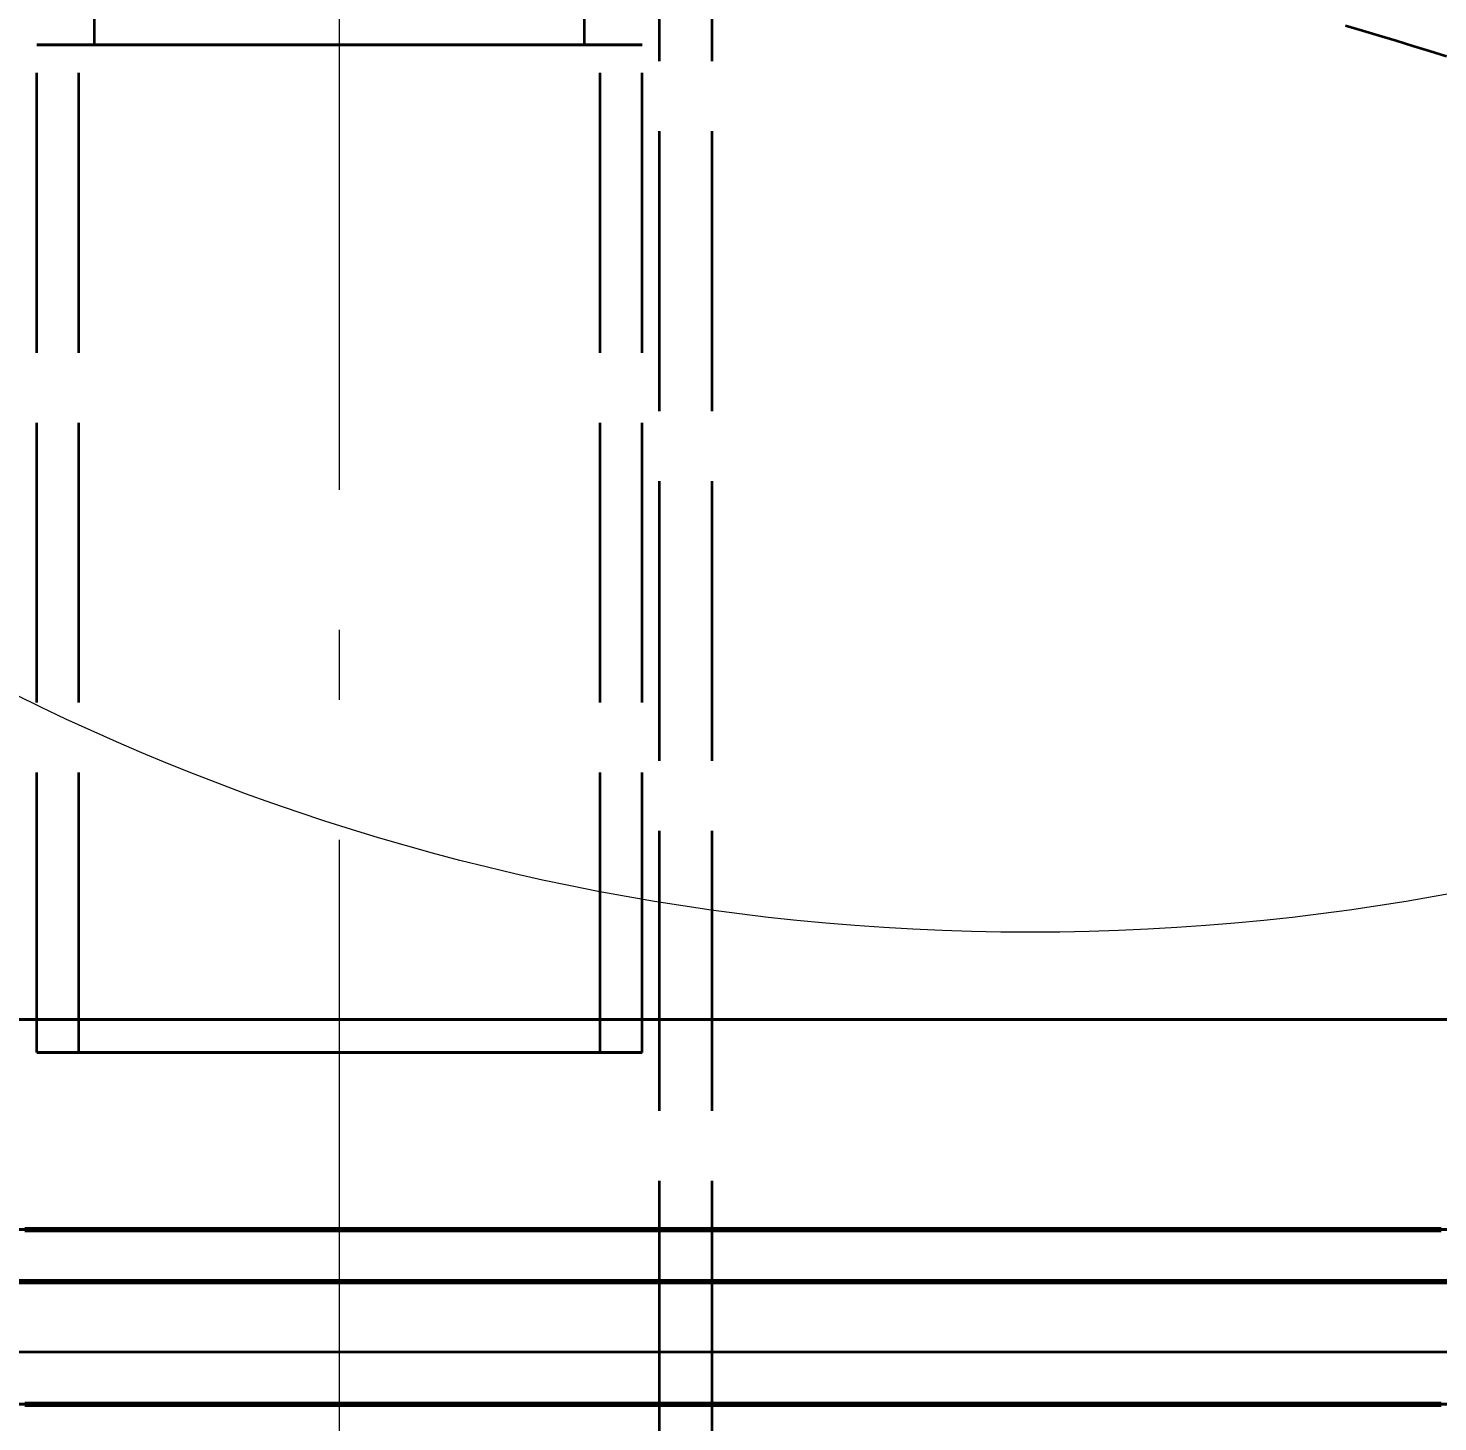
# Model space of a CAD drawing. Header units: millimetres. Extents: x 0 to 2382, y 0 to 420.
# Drawn here: x 156.32 to 176.47, y 301.29 to 321.21 of the extents above; entities that cross this region are included whole.
import ezdxf

# ---------------------------------------------------------------- set-up
doc = ezdxf.new("R2010")
doc.units = ezdxf.units.MM
doc.linetypes.add('IRAM-E-TRAZOS', pattern=[5, 4, -1])
doc.linetypes.add('IRAM-F-TRAZO-PUNTO', pattern=[20, 15, -2, 1, -2])
for name, color, linetype, lineweight in [('01-VISIBLE', 7, 'CONTINUOUS', 70), ('02-OCULTA', 4, 'IRAM-E-TRAZOS', 35), ('03-EJE', 1, 'IRAM-F-TRAZO-PUNTO', 18), ('04-COTA', 3, 'CONTINUOUS', 18), ('08-FINA', 5, 'CONTINUOUS', 18)]:
    doc.layers.add(name, color=color, linetype=linetype, lineweight=lineweight)
doc.styles.add('ISO3098', font='isocpeur.ttf')
doc.dimstyles.new('FLAMA-IRAM', dxfattribs={"dimtxt": 3.5, "dimasz": 3.5, "dimexe": 2, "dimexo": 1.5, "dimgap": 1, "dimtad": 1, "dimdec": 1, "dimtxsty": 'ISO3098', "dimblk": 'IRAM_FLECHA', "dimblk1": 'IRAM_FLECHA', "dimblk2": 'IRAM_FLECHA', "dimcen": 2.5, "dimclrd": 256, "dimclre": 256, "dimclrt": 256, "dimazin": 3, "dimtfac": 1, "dimtmove": 0, "dimatfit": 3, "dimlwd": 18, "dimlwe": 18})

# ---------------------------------------------------------------- blocks, each defined once
blk = doc.blocks.new('IRAM_FLECHA')
blk.add_solid([(0, 0), (-1, 0.125), (-1, -0.125)])

msp = doc.modelspace()

# ---------------------------------------------------------------- linework, layer by layer
at = {"layer": '01-VISIBLE'}
for points in [[(156.27, 304.044), (156.52, 304.044), (156.77, 304.044), (157.02, 304.044), (157.27, 304.044), (157.52, 304.044), (157.77, 304.044), (158.02, 304.044), (158.27, 304.044), (158.52, 304.044), (158.77, 304.044), (159.02, 304.044), (159.27, 304.044), (159.52, 304.044), (159.77, 304.044), (160.02, 304.044), (160.27, 304.044), (160.52, 304.044), (160.77, 304.044), (161.02, 304.044), (161.27, 304.044), (161.52, 304.044), (161.77, 304.044), (162.02, 304.044), (162.27, 304.044), (162.52, 304.044), (162.77, 304.044), (163.02, 304.044), (163.27, 304.044), (163.52, 304.044), (163.77, 304.044), (164.02, 304.044), (164.27, 304.044), (164.52, 304.044), (164.77, 304.044), (165.02, 304.044), (165.27, 304.044), (165.52, 304.044), (165.77, 304.044), (166.02, 304.044), (166.27, 304.044), (166.52, 304.044), (166.77, 304.044), (167.02, 304.044), (167.27, 304.044), (167.52, 304.044), (167.77, 304.044), (168.02, 304.044), (168.27, 304.044), (168.52, 304.044), (168.77, 304.044), (169.02, 304.044), (169.27, 304.044), (169.52, 304.044), (169.77, 304.044), (170.02, 304.044), (170.27, 304.044), (170.52, 304.044), (170.77, 304.044), (171.02, 304.044), (171.27, 304.044), (171.52, 304.044), (171.77, 304.044), (172.02, 304.044), (172.27, 304.044), (172.52, 304.044), (172.77, 304.044), (173.02, 304.044), (173.27, 304.044), (173.52, 304.044), (173.77, 304.044), (174.02, 304.044), (174.27, 304.044), (174.52, 304.044), (174.77, 304.044), (175.02, 304.044), (175.27, 304.044), (175.52, 304.044), (175.77, 304.044), (176.02, 304.044), (176.27, 304.044), (176.52, 304.044)], [(176.677, 303.294), (176.427, 303.294), (176.176, 303.294), (175.926, 303.294), (175.675, 303.294), (175.425, 303.294), (175.174, 303.294), (174.924, 303.294), (174.673, 303.294), (174.423, 303.294), (174.172, 303.294), (173.922, 303.294), (173.671, 303.294), (173.421, 303.294), (173.17, 303.294), (172.92, 303.294), (172.669, 303.294), (172.419, 303.294), (172.168, 303.294), (171.918, 303.294), (171.667, 303.294), (171.417, 303.294), (171.166, 303.294), (170.916, 303.294), (170.665, 303.294), (170.415, 303.294), (170.164, 303.294), (169.914, 303.294), (169.663, 303.294), (169.413, 303.294), (169.162, 303.294), (168.912, 303.294), (168.661, 303.294), (168.411, 303.294), (168.16, 303.294), (167.91, 303.294), (167.659, 303.294), (167.409, 303.294), (167.158, 303.294), (166.907, 303.294), (166.657, 303.294), (166.406, 303.294), (166.156, 303.294), (165.905, 303.294), (165.655, 303.294), (165.404, 303.294), (165.154, 303.294), (164.903, 303.294), (164.653, 303.294), (164.402, 303.294), (164.152, 303.294), (163.901, 303.294), (163.651, 303.294), (163.4, 303.294), (163.15, 303.294), (162.899, 303.294), (162.649, 303.294), (162.398, 303.294), (162.148, 303.294), (161.897, 303.294), (161.647, 303.294), (161.396, 303.294), (161.146, 303.294), (160.895, 303.294), (160.645, 303.294), (160.394, 303.294), (160.144, 303.294), (159.893, 303.294), (159.643, 303.294), (159.392, 303.294), (159.142, 303.294), (158.891, 303.294), (158.641, 303.294), (158.39, 303.294), (158.14, 303.294), (157.889, 303.294), (157.639, 303.294), (157.388, 303.294), (157.138, 303.294), (156.887, 303.294), (156.637, 303.294), (156.386, 303.294), (156.136, 303.294)], [(156.27, 301.544), (156.52, 301.544), (156.77, 301.544), (157.02, 301.544), (157.27, 301.544), (157.52, 301.544), (157.77, 301.544), (158.02, 301.544), (158.27, 301.544), (158.52, 301.544), (158.77, 301.544), (159.02, 301.544), (159.27, 301.544), (159.52, 301.544), (159.77, 301.544), (160.02, 301.544), (160.27, 301.544), (160.52, 301.544), (160.77, 301.544), (161.02, 301.544), (161.27, 301.544), (161.52, 301.544), (161.77, 301.544), (162.02, 301.544), (162.27, 301.544), (162.52, 301.544), (162.77, 301.544), (163.02, 301.544), (163.27, 301.544), (163.52, 301.544), (163.77, 301.544), (164.02, 301.544), (164.27, 301.544), (164.52, 301.544), (164.77, 301.544), (165.02, 301.544), (165.27, 301.544), (165.52, 301.544), (165.77, 301.544), (166.02, 301.544), (166.27, 301.544), (166.52, 301.544), (166.77, 301.544), (167.02, 301.544), (167.27, 301.544), (167.52, 301.544), (167.77, 301.544), (168.02, 301.544), (168.27, 301.544), (168.52, 301.544), (168.77, 301.544), (169.02, 301.544), (169.27, 301.544), (169.52, 301.544), (169.77, 301.544), (170.02, 301.544), (170.27, 301.544), (170.52, 301.544), (170.77, 301.544), (171.02, 301.544), (171.27, 301.544), (171.52, 301.544), (171.77, 301.544), (172.02, 301.544), (172.27, 301.544), (172.52, 301.544), (172.77, 301.544), (173.02, 301.544), (173.27, 301.544), (173.52, 301.544), (173.77, 301.544), (174.02, 301.544), (174.27, 301.544), (174.52, 301.544), (174.77, 301.544), (175.02, 301.544), (175.27, 301.544), (175.52, 301.544), (175.77, 301.544), (176.02, 301.544), (176.27, 301.544), (176.52, 301.544)]]:
    msp.add_lwpolyline(points, dxfattribs=at)
at = {"layer": '02-OCULTA'}
for p, q in [((165.345, 185.738), (165.345, 324.713)), ((166.095, 185.738), (166.095, 324.713)), ((157.27, 320.972), (157.27, 323.422)), ((164.27, 320.972), (164.27, 323.422)), ((156.445, 306.572), (156.445, 320.972)), ((157.045, 306.572), (157.045, 320.972)), ((164.495, 306.572), (164.495, 320.972)), ((165.095, 306.572), (165.095, 320.972))]:
    msp.add_line(p, q, dxfattribs=at)
for points in [[(175.152, 321.247), (175.393, 321.177), (175.634, 321.106), (175.874, 321.034), (176.114, 320.96), (176.353, 320.885), (176.592, 320.809)], [(165.095, 320.972), (164.841, 320.972), (164.586, 320.972), (164.332, 320.972), (164.077, 320.972), (163.823, 320.972), (163.569, 320.972), (163.314, 320.972), (163.06, 320.972), (162.805, 320.972), (162.551, 320.972), (162.296, 320.972), (162.042, 320.972), (161.788, 320.972), (161.533, 320.972), (161.279, 320.972), (161.024, 320.972), (160.77, 320.972), (160.516, 320.972), (160.261, 320.972), (160.007, 320.972), (159.752, 320.972), (159.498, 320.972), (159.244, 320.972), (158.989, 320.972), (158.735, 320.972), (158.48, 320.972), (158.226, 320.972), (157.971, 320.972), (157.717, 320.972), (157.463, 320.972), (157.208, 320.972), (156.954, 320.972), (156.699, 320.972), (156.445, 320.972)], [(156.445, 320.972), (156.699, 320.972), (156.954, 320.972), (157.208, 320.972), (157.463, 320.972), (157.717, 320.972), (157.971, 320.972), (158.226, 320.972), (158.48, 320.972), (158.735, 320.972), (158.989, 320.972), (159.244, 320.972), (159.498, 320.972), (159.752, 320.972), (160.007, 320.972), (160.261, 320.972), (160.516, 320.972), (160.77, 320.972), (161.024, 320.972), (161.279, 320.972), (161.533, 320.972), (161.788, 320.972), (162.042, 320.972), (162.296, 320.972), (162.551, 320.972), (162.805, 320.972), (163.06, 320.972), (163.314, 320.972), (163.569, 320.972), (163.823, 320.972), (164.077, 320.972), (164.332, 320.972), (164.586, 320.972), (164.841, 320.972), (165.095, 320.972)], [(164.495, 320.972), (164.238, 320.972), (163.981, 320.972), (163.724, 320.972), (163.467, 320.972), (163.211, 320.972), (162.954, 320.972), (162.697, 320.972), (162.44, 320.972), (162.183, 320.972), (161.926, 320.972), (161.669, 320.972), (161.412, 320.972), (161.155, 320.972), (160.898, 320.972), (160.642, 320.972), (160.385, 320.972), (160.128, 320.972), (159.871, 320.972), (159.614, 320.972), (159.357, 320.972), (159.1, 320.972), (158.843, 320.972), (158.586, 320.972), (158.329, 320.972), (158.073, 320.972), (157.816, 320.972), (157.559, 320.972), (157.302, 320.972), (157.045, 320.972)], [(157.045, 320.972), (157.302, 320.972), (157.559, 320.972), (157.816, 320.972), (158.073, 320.972), (158.329, 320.972), (158.586, 320.972), (158.843, 320.972), (159.1, 320.972), (159.357, 320.972), (159.614, 320.972), (159.871, 320.972), (160.128, 320.972), (160.385, 320.972), (160.642, 320.972), (160.898, 320.972), (161.155, 320.972), (161.412, 320.972), (161.669, 320.972), (161.926, 320.972), (162.183, 320.972), (162.44, 320.972), (162.697, 320.972), (162.954, 320.972), (163.211, 320.972), (163.467, 320.972), (163.724, 320.972), (163.981, 320.972), (164.238, 320.972), (164.495, 320.972)], [(164.27, 320.972), (164.02, 320.972), (163.77, 320.972), (163.52, 320.972), (163.27, 320.972), (163.02, 320.972), (162.77, 320.972), (162.52, 320.972), (162.27, 320.972), (162.02, 320.972), (161.77, 320.972), (161.52, 320.972), (161.27, 320.972), (161.02, 320.972), (160.77, 320.972), (160.52, 320.972), (160.27, 320.972), (160.02, 320.972), (159.77, 320.972), (159.52, 320.972), (159.27, 320.972), (159.02, 320.972), (158.77, 320.972), (158.52, 320.972), (158.27, 320.972), (158.02, 320.972), (157.77, 320.972), (157.52, 320.972), (157.27, 320.972)], [(157.27, 320.972), (157.52, 320.972), (157.77, 320.972), (158.02, 320.972), (158.27, 320.972), (158.52, 320.972), (158.77, 320.972), (159.02, 320.972), (159.27, 320.972), (159.52, 320.972), (159.77, 320.972), (160.02, 320.972), (160.27, 320.972), (160.52, 320.972), (160.77, 320.972), (161.02, 320.972), (161.27, 320.972), (161.52, 320.972), (161.77, 320.972), (162.02, 320.972), (162.27, 320.972), (162.52, 320.972), (162.77, 320.972), (163.02, 320.972), (163.27, 320.972), (163.52, 320.972), (163.77, 320.972), (164.02, 320.972), (164.27, 320.972)], [(176.645, 307.044), (176.395, 307.044), (176.145, 307.044), (175.895, 307.044), (175.645, 307.044), (175.395, 307.044), (175.145, 307.044), (174.895, 307.044), (174.645, 307.044), (174.395, 307.044), (174.145, 307.044), (173.895, 307.044), (173.645, 307.044), (173.395, 307.044), (173.145, 307.044), (172.895, 307.044), (172.645, 307.044), (172.395, 307.044), (172.145, 307.044), (171.895, 307.044), (171.645, 307.044), (171.395, 307.044), (171.145, 307.044), (170.895, 307.044), (170.645, 307.044), (170.395, 307.044), (170.145, 307.044), (169.895, 307.044), (169.645, 307.044), (169.395, 307.044), (169.145, 307.044), (168.895, 307.044), (168.645, 307.044), (168.395, 307.044), (168.145, 307.044), (167.895, 307.044), (167.645, 307.044), (167.395, 307.044), (167.145, 307.044), (166.895, 307.044), (166.645, 307.044), (166.395, 307.044), (166.145, 307.044), (165.895, 307.044), (165.645, 307.044), (165.395, 307.044), (165.145, 307.044), (164.895, 307.044), (164.645, 307.044), (164.395, 307.044), (164.145, 307.044), (163.895, 307.044), (163.645, 307.044), (163.395, 307.044), (163.145, 307.044), (162.895, 307.044), (162.645, 307.044), (162.395, 307.044), (162.145, 307.044), (161.895, 307.044), (161.645, 307.044), (161.395, 307.044), (161.145, 307.044), (160.895, 307.044), (160.645, 307.044), (160.395, 307.044), (160.145, 307.044), (159.895, 307.044), (159.645, 307.044), (159.395, 307.044), (159.145, 307.044), (158.895, 307.044), (158.645, 307.044), (158.395, 307.044), (158.145, 307.044), (157.895, 307.044), (157.645, 307.044), (157.395, 307.044), (157.145, 307.044), (156.895, 307.044), (156.645, 307.044), (156.395, 307.044), (156.145, 307.044)], [(156.145, 307.044), (156.395, 307.044), (156.645, 307.044), (156.895, 307.044), (157.145, 307.044), (157.395, 307.044), (157.645, 307.044), (157.895, 307.044), (158.145, 307.044), (158.395, 307.044), (158.645, 307.044), (158.895, 307.044), (159.145, 307.044), (159.395, 307.044), (159.645, 307.044), (159.895, 307.044), (160.145, 307.044), (160.395, 307.044), (160.645, 307.044), (160.895, 307.044), (161.145, 307.044), (161.395, 307.044), (161.645, 307.044), (161.895, 307.044), (162.145, 307.044), (162.395, 307.044), (162.645, 307.044), (162.895, 307.044), (163.145, 307.044), (163.395, 307.044), (163.645, 307.044), (163.895, 307.044), (164.145, 307.044), (164.395, 307.044), (164.645, 307.044), (164.895, 307.044), (165.145, 307.044), (165.395, 307.044), (165.645, 307.044), (165.895, 307.044), (166.145, 307.044), (166.395, 307.044), (166.645, 307.044), (166.895, 307.044), (167.145, 307.044), (167.395, 307.044), (167.645, 307.044), (167.895, 307.044), (168.145, 307.044), (168.395, 307.044), (168.645, 307.044), (168.895, 307.044), (169.145, 307.044), (169.395, 307.044), (169.645, 307.044), (169.895, 307.044), (170.145, 307.044), (170.395, 307.044), (170.645, 307.044), (170.895, 307.044), (171.145, 307.044), (171.395, 307.044), (171.645, 307.044), (171.895, 307.044), (172.145, 307.044), (172.395, 307.044), (172.645, 307.044), (172.895, 307.044), (173.145, 307.044), (173.395, 307.044), (173.645, 307.044), (173.895, 307.044), (174.145, 307.044), (174.395, 307.044), (174.645, 307.044), (174.895, 307.044), (175.145, 307.044), (175.395, 307.044), (175.645, 307.044), (175.895, 307.044), (176.145, 307.044), (176.395, 307.044), (176.645, 307.044)], [(176.52, 307.044), (176.27, 307.044), (176.02, 307.044), (175.77, 307.044), (175.52, 307.044), (175.27, 307.044), (175.02, 307.044), (174.77, 307.044), (174.52, 307.044), (174.27, 307.044), (174.02, 307.044), (173.77, 307.044), (173.52, 307.044), (173.27, 307.044), (173.02, 307.044), (172.77, 307.044), (172.52, 307.044), (172.27, 307.044), (172.02, 307.044), (171.77, 307.044), (171.52, 307.044), (171.27, 307.044), (171.02, 307.044), (170.77, 307.044), (170.52, 307.044), (170.27, 307.044), (170.02, 307.044), (169.77, 307.044), (169.52, 307.044), (169.27, 307.044), (169.02, 307.044), (168.77, 307.044), (168.52, 307.044), (168.27, 307.044), (168.02, 307.044), (167.77, 307.044), (167.52, 307.044), (167.27, 307.044), (167.02, 307.044), (166.77, 307.044), (166.52, 307.044), (166.27, 307.044), (166.02, 307.044), (165.77, 307.044), (165.52, 307.044), (165.27, 307.044), (165.02, 307.044), (164.77, 307.044), (164.52, 307.044), (164.27, 307.044), (164.02, 307.044), (163.77, 307.044), (163.52, 307.044), (163.27, 307.044), (163.02, 307.044), (162.77, 307.044), (162.52, 307.044), (162.27, 307.044), (162.02, 307.044), (161.77, 307.044), (161.52, 307.044), (161.27, 307.044), (161.02, 307.044), (160.77, 307.044), (160.52, 307.044), (160.27, 307.044), (160.02, 307.044), (159.77, 307.044), (159.52, 307.044), (159.27, 307.044), (159.02, 307.044), (158.77, 307.044), (158.52, 307.044), (158.27, 307.044), (158.02, 307.044), (157.77, 307.044), (157.52, 307.044), (157.27, 307.044), (157.02, 307.044), (156.77, 307.044), (156.52, 307.044), (156.27, 307.044)], [(156.27, 307.044), (156.52, 307.044), (156.77, 307.044), (157.02, 307.044), (157.27, 307.044), (157.52, 307.044), (157.77, 307.044), (158.02, 307.044), (158.27, 307.044), (158.52, 307.044), (158.77, 307.044), (159.02, 307.044), (159.27, 307.044), (159.52, 307.044), (159.77, 307.044), (160.02, 307.044), (160.27, 307.044), (160.52, 307.044), (160.77, 307.044), (161.02, 307.044), (161.27, 307.044), (161.52, 307.044), (161.77, 307.044), (162.02, 307.044), (162.27, 307.044), (162.52, 307.044), (162.77, 307.044), (163.02, 307.044), (163.27, 307.044), (163.52, 307.044), (163.77, 307.044), (164.02, 307.044), (164.27, 307.044), (164.52, 307.044), (164.77, 307.044), (165.02, 307.044), (165.27, 307.044), (165.52, 307.044), (165.77, 307.044), (166.02, 307.044), (166.27, 307.044), (166.52, 307.044), (166.77, 307.044), (167.02, 307.044), (167.27, 307.044), (167.52, 307.044), (167.77, 307.044), (168.02, 307.044), (168.27, 307.044), (168.52, 307.044), (168.77, 307.044), (169.02, 307.044), (169.27, 307.044), (169.52, 307.044), (169.77, 307.044), (170.02, 307.044), (170.27, 307.044), (170.52, 307.044), (170.77, 307.044), (171.02, 307.044), (171.27, 307.044), (171.52, 307.044), (171.77, 307.044), (172.02, 307.044), (172.27, 307.044), (172.52, 307.044), (172.77, 307.044), (173.02, 307.044), (173.27, 307.044), (173.52, 307.044), (173.77, 307.044), (174.02, 307.044), (174.27, 307.044), (174.52, 307.044), (174.77, 307.044), (175.02, 307.044), (175.27, 307.044), (175.52, 307.044), (175.77, 307.044), (176.02, 307.044), (176.27, 307.044), (176.52, 307.044)], [(165.095, 306.572), (164.841, 306.572), (164.586, 306.572), (164.332, 306.572), (164.077, 306.572), (163.823, 306.572), (163.569, 306.572), (163.314, 306.572), (163.06, 306.572), (162.805, 306.572), (162.551, 306.572), (162.296, 306.572), (162.042, 306.572), (161.788, 306.572), (161.533, 306.572), (161.279, 306.572), (161.024, 306.572), (160.77, 306.572), (160.516, 306.572), (160.261, 306.572), (160.007, 306.572), (159.752, 306.572), (159.498, 306.572), (159.244, 306.572), (158.989, 306.572), (158.735, 306.572), (158.48, 306.572), (158.226, 306.572), (157.971, 306.572), (157.717, 306.572), (157.463, 306.572), (157.208, 306.572), (156.954, 306.572), (156.699, 306.572), (156.445, 306.572)], [(156.445, 306.572), (156.699, 306.572), (156.954, 306.572), (157.208, 306.572), (157.463, 306.572), (157.717, 306.572), (157.971, 306.572), (158.226, 306.572), (158.48, 306.572), (158.735, 306.572), (158.989, 306.572), (159.244, 306.572), (159.498, 306.572), (159.752, 306.572), (160.007, 306.572), (160.261, 306.572), (160.516, 306.572), (160.77, 306.572), (161.024, 306.572), (161.279, 306.572), (161.533, 306.572), (161.788, 306.572), (162.042, 306.572), (162.296, 306.572), (162.551, 306.572), (162.805, 306.572), (163.06, 306.572), (163.314, 306.572), (163.569, 306.572), (163.823, 306.572), (164.077, 306.572), (164.332, 306.572), (164.586, 306.572), (164.841, 306.572), (165.095, 306.572)], [(164.495, 306.572), (164.238, 306.572), (163.981, 306.572), (163.724, 306.572), (163.467, 306.572), (163.211, 306.572), (162.954, 306.572), (162.697, 306.572), (162.44, 306.572), (162.183, 306.572), (161.926, 306.572), (161.669, 306.572), (161.412, 306.572), (161.155, 306.572), (160.898, 306.572), (160.642, 306.572), (160.385, 306.572), (160.128, 306.572), (159.871, 306.572), (159.614, 306.572), (159.357, 306.572), (159.1, 306.572), (158.843, 306.572), (158.586, 306.572), (158.329, 306.572), (158.073, 306.572), (157.816, 306.572), (157.559, 306.572), (157.302, 306.572), (157.045, 306.572)], [(157.045, 306.572), (157.302, 306.572), (157.559, 306.572), (157.816, 306.572), (158.073, 306.572), (158.329, 306.572), (158.586, 306.572), (158.843, 306.572), (159.1, 306.572), (159.357, 306.572), (159.614, 306.572), (159.871, 306.572), (160.128, 306.572), (160.385, 306.572), (160.642, 306.572), (160.898, 306.572), (161.155, 306.572), (161.412, 306.572), (161.669, 306.572), (161.926, 306.572), (162.183, 306.572), (162.44, 306.572), (162.697, 306.572), (162.954, 306.572), (163.211, 306.572), (163.467, 306.572), (163.724, 306.572), (163.981, 306.572), (164.238, 306.572), (164.495, 306.572)], [(176.645, 304.044), (176.395, 304.044), (176.145, 304.044), (175.895, 304.044), (175.645, 304.044), (175.395, 304.044), (175.145, 304.044), (174.895, 304.044), (174.645, 304.044), (174.395, 304.044), (174.145, 304.044), (173.895, 304.044), (173.645, 304.044), (173.395, 304.044), (173.145, 304.044), (172.895, 304.044), (172.645, 304.044), (172.395, 304.044), (172.145, 304.044), (171.895, 304.044), (171.645, 304.044), (171.395, 304.044), (171.145, 304.044), (170.895, 304.044), (170.645, 304.044), (170.395, 304.044), (170.145, 304.044), (169.895, 304.044), (169.645, 304.044), (169.395, 304.044), (169.145, 304.044), (168.895, 304.044), (168.645, 304.044), (168.395, 304.044), (168.145, 304.044), (167.895, 304.044), (167.645, 304.044), (167.395, 304.044), (167.145, 304.044), (166.895, 304.044), (166.645, 304.044), (166.395, 304.044), (166.145, 304.044), (165.895, 304.044), (165.645, 304.044), (165.395, 304.044), (165.145, 304.044), (164.895, 304.044), (164.645, 304.044), (164.395, 304.044), (164.145, 304.044), (163.895, 304.044), (163.645, 304.044), (163.395, 304.044), (163.145, 304.044), (162.895, 304.044), (162.645, 304.044), (162.395, 304.044), (162.145, 304.044), (161.895, 304.044), (161.645, 304.044), (161.395, 304.044), (161.145, 304.044), (160.895, 304.044), (160.645, 304.044), (160.395, 304.044), (160.145, 304.044), (159.895, 304.044), (159.645, 304.044), (159.395, 304.044), (159.145, 304.044), (158.895, 304.044), (158.645, 304.044), (158.395, 304.044), (158.145, 304.044), (157.895, 304.044), (157.645, 304.044), (157.395, 304.044), (157.145, 304.044), (156.895, 304.044), (156.645, 304.044), (156.395, 304.044), (156.145, 304.044)], [(156.145, 304.044), (156.395, 304.044), (156.645, 304.044), (156.895, 304.044), (157.145, 304.044), (157.395, 304.044), (157.645, 304.044), (157.895, 304.044), (158.145, 304.044), (158.395, 304.044), (158.645, 304.044), (158.895, 304.044), (159.145, 304.044), (159.395, 304.044), (159.645, 304.044), (159.895, 304.044), (160.145, 304.044), (160.395, 304.044), (160.645, 304.044), (160.895, 304.044), (161.145, 304.044), (161.395, 304.044), (161.645, 304.044), (161.895, 304.044), (162.145, 304.044), (162.395, 304.044), (162.645, 304.044), (162.895, 304.044), (163.145, 304.044), (163.395, 304.044), (163.645, 304.044), (163.895, 304.044), (164.145, 304.044), (164.395, 304.044), (164.645, 304.044), (164.895, 304.044), (165.145, 304.044), (165.395, 304.044), (165.645, 304.044), (165.895, 304.044), (166.145, 304.044), (166.395, 304.044), (166.645, 304.044), (166.895, 304.044), (167.145, 304.044), (167.395, 304.044), (167.645, 304.044), (167.895, 304.044), (168.145, 304.044), (168.395, 304.044), (168.645, 304.044), (168.895, 304.044), (169.145, 304.044), (169.395, 304.044), (169.645, 304.044), (169.895, 304.044), (170.145, 304.044), (170.395, 304.044), (170.645, 304.044), (170.895, 304.044), (171.145, 304.044), (171.395, 304.044), (171.645, 304.044), (171.895, 304.044), (172.145, 304.044), (172.395, 304.044), (172.645, 304.044), (172.895, 304.044), (173.145, 304.044), (173.395, 304.044), (173.645, 304.044), (173.895, 304.044), (174.145, 304.044), (174.395, 304.044), (174.645, 304.044), (174.895, 304.044), (175.145, 304.044), (175.395, 304.044), (175.645, 304.044), (175.895, 304.044), (176.145, 304.044), (176.395, 304.044), (176.645, 304.044)], [(176.645, 304.044), (176.395, 304.044), (176.145, 304.044), (175.895, 304.044), (175.645, 304.044), (175.395, 304.044), (175.145, 304.044), (174.895, 304.044), (174.645, 304.044), (174.395, 304.044), (174.145, 304.044), (173.895, 304.044), (173.645, 304.044), (173.395, 304.044), (173.145, 304.044), (172.895, 304.044), (172.645, 304.044), (172.395, 304.044), (172.145, 304.044), (171.895, 304.044), (171.645, 304.044), (171.395, 304.044), (171.145, 304.044), (170.895, 304.044), (170.645, 304.044), (170.395, 304.044), (170.145, 304.044), (169.895, 304.044), (169.645, 304.044), (169.395, 304.044), (169.145, 304.044), (168.895, 304.044), (168.645, 304.044), (168.395, 304.044), (168.145, 304.044), (167.895, 304.044), (167.645, 304.044), (167.395, 304.044), (167.145, 304.044), (166.895, 304.044), (166.645, 304.044), (166.395, 304.044), (166.145, 304.044), (165.895, 304.044), (165.645, 304.044), (165.395, 304.044), (165.145, 304.044), (164.895, 304.044), (164.645, 304.044), (164.395, 304.044), (164.145, 304.044), (163.895, 304.044), (163.645, 304.044), (163.395, 304.044), (163.145, 304.044), (162.895, 304.044), (162.645, 304.044), (162.395, 304.044), (162.145, 304.044), (161.895, 304.044), (161.645, 304.044), (161.395, 304.044), (161.145, 304.044), (160.895, 304.044), (160.645, 304.044), (160.395, 304.044), (160.145, 304.044), (159.895, 304.044), (159.645, 304.044), (159.395, 304.044), (159.145, 304.044), (158.895, 304.044), (158.645, 304.044), (158.395, 304.044), (158.145, 304.044), (157.895, 304.044), (157.645, 304.044), (157.395, 304.044), (157.145, 304.044), (156.895, 304.044), (156.645, 304.044), (156.395, 304.044), (156.145, 304.044)], [(156.145, 304.044), (156.395, 304.044), (156.645, 304.044), (156.895, 304.044), (157.145, 304.044), (157.395, 304.044), (157.645, 304.044), (157.895, 304.044), (158.145, 304.044), (158.395, 304.044), (158.645, 304.044), (158.895, 304.044), (159.145, 304.044), (159.395, 304.044), (159.645, 304.044), (159.895, 304.044), (160.145, 304.044), (160.395, 304.044), (160.645, 304.044), (160.895, 304.044), (161.145, 304.044), (161.395, 304.044), (161.645, 304.044), (161.895, 304.044), (162.145, 304.044), (162.395, 304.044), (162.645, 304.044), (162.895, 304.044), (163.145, 304.044), (163.395, 304.044), (163.645, 304.044), (163.895, 304.044), (164.145, 304.044), (164.395, 304.044), (164.645, 304.044), (164.895, 304.044), (165.145, 304.044), (165.395, 304.044), (165.645, 304.044), (165.895, 304.044), (166.145, 304.044), (166.395, 304.044), (166.645, 304.044), (166.895, 304.044), (167.145, 304.044), (167.395, 304.044), (167.645, 304.044), (167.895, 304.044), (168.145, 304.044), (168.395, 304.044), (168.645, 304.044), (168.895, 304.044), (169.145, 304.044), (169.395, 304.044), (169.645, 304.044), (169.895, 304.044), (170.145, 304.044), (170.395, 304.044), (170.645, 304.044), (170.895, 304.044), (171.145, 304.044), (171.395, 304.044), (171.645, 304.044), (171.895, 304.044), (172.145, 304.044), (172.395, 304.044), (172.645, 304.044), (172.895, 304.044), (173.145, 304.044), (173.395, 304.044), (173.645, 304.044), (173.895, 304.044), (174.145, 304.044), (174.395, 304.044), (174.645, 304.044), (174.895, 304.044), (175.145, 304.044), (175.395, 304.044), (175.645, 304.044), (175.895, 304.044), (176.145, 304.044), (176.395, 304.044), (176.645, 304.044)], [(176.52, 304.044), (176.27, 304.044), (176.02, 304.044), (175.77, 304.044), (175.52, 304.044), (175.27, 304.044), (175.02, 304.044), (174.77, 304.044), (174.52, 304.044), (174.27, 304.044), (174.02, 304.044), (173.77, 304.044), (173.52, 304.044), (173.27, 304.044), (173.02, 304.044), (172.77, 304.044), (172.52, 304.044), (172.27, 304.044), (172.02, 304.044), (171.77, 304.044), (171.52, 304.044), (171.27, 304.044), (171.02, 304.044), (170.77, 304.044), (170.52, 304.044), (170.27, 304.044), (170.02, 304.044), (169.77, 304.044), (169.52, 304.044), (169.27, 304.044), (169.02, 304.044), (168.77, 304.044), (168.52, 304.044), (168.27, 304.044), (168.02, 304.044), (167.77, 304.044), (167.52, 304.044), (167.27, 304.044), (167.02, 304.044), (166.77, 304.044), (166.52, 304.044), (166.27, 304.044), (166.02, 304.044), (165.77, 304.044), (165.52, 304.044), (165.27, 304.044), (165.02, 304.044), (164.77, 304.044), (164.52, 304.044), (164.27, 304.044), (164.02, 304.044), (163.77, 304.044), (163.52, 304.044), (163.27, 304.044), (163.02, 304.044), (162.77, 304.044), (162.52, 304.044), (162.27, 304.044), (162.02, 304.044), (161.77, 304.044), (161.52, 304.044), (161.27, 304.044), (161.02, 304.044), (160.77, 304.044), (160.52, 304.044), (160.27, 304.044), (160.02, 304.044), (159.77, 304.044), (159.52, 304.044), (159.27, 304.044), (159.02, 304.044), (158.77, 304.044), (158.52, 304.044), (158.27, 304.044), (158.02, 304.044), (157.77, 304.044), (157.52, 304.044), (157.27, 304.044), (157.02, 304.044), (156.77, 304.044), (156.52, 304.044), (156.27, 304.044)], [(156.27, 304.044), (156.52, 304.044), (156.77, 304.044), (157.02, 304.044), (157.27, 304.044), (157.52, 304.044), (157.77, 304.044), (158.02, 304.044), (158.27, 304.044), (158.52, 304.044), (158.77, 304.044), (159.02, 304.044), (159.27, 304.044), (159.52, 304.044), (159.77, 304.044), (160.02, 304.044), (160.27, 304.044), (160.52, 304.044), (160.77, 304.044), (161.02, 304.044), (161.27, 304.044), (161.52, 304.044), (161.77, 304.044), (162.02, 304.044), (162.27, 304.044), (162.52, 304.044), (162.77, 304.044), (163.02, 304.044), (163.27, 304.044), (163.52, 304.044), (163.77, 304.044), (164.02, 304.044), (164.27, 304.044), (164.52, 304.044), (164.77, 304.044), (165.02, 304.044), (165.27, 304.044), (165.52, 304.044), (165.77, 304.044), (166.02, 304.044), (166.27, 304.044), (166.52, 304.044), (166.77, 304.044), (167.02, 304.044), (167.27, 304.044), (167.52, 304.044), (167.77, 304.044), (168.02, 304.044), (168.27, 304.044), (168.52, 304.044), (168.77, 304.044), (169.02, 304.044), (169.27, 304.044), (169.52, 304.044), (169.77, 304.044), (170.02, 304.044), (170.27, 304.044), (170.52, 304.044), (170.77, 304.044), (171.02, 304.044), (171.27, 304.044), (171.52, 304.044), (171.77, 304.044), (172.02, 304.044), (172.27, 304.044), (172.52, 304.044), (172.77, 304.044), (173.02, 304.044), (173.27, 304.044), (173.52, 304.044), (173.77, 304.044), (174.02, 304.044), (174.27, 304.044), (174.52, 304.044), (174.77, 304.044), (175.02, 304.044), (175.27, 304.044), (175.52, 304.044), (175.77, 304.044), (176.02, 304.044), (176.27, 304.044), (176.52, 304.044)], [(176.52, 304.044), (176.27, 304.044), (176.02, 304.044), (175.77, 304.044), (175.52, 304.044), (175.27, 304.044), (175.02, 304.044), (174.77, 304.044), (174.52, 304.044), (174.27, 304.044), (174.02, 304.044), (173.77, 304.044), (173.52, 304.044), (173.27, 304.044), (173.02, 304.044), (172.77, 304.044), (172.52, 304.044), (172.27, 304.044), (172.02, 304.044), (171.77, 304.044), (171.52, 304.044), (171.27, 304.044), (171.02, 304.044), (170.77, 304.044), (170.52, 304.044), (170.27, 304.044), (170.02, 304.044), (169.77, 304.044), (169.52, 304.044), (169.27, 304.044), (169.02, 304.044), (168.77, 304.044), (168.52, 304.044), (168.27, 304.044), (168.02, 304.044), (167.77, 304.044), (167.52, 304.044), (167.27, 304.044), (167.02, 304.044), (166.77, 304.044), (166.52, 304.044), (166.27, 304.044), (166.02, 304.044), (165.77, 304.044), (165.52, 304.044), (165.27, 304.044), (165.02, 304.044), (164.77, 304.044), (164.52, 304.044), (164.27, 304.044), (164.02, 304.044), (163.77, 304.044), (163.52, 304.044), (163.27, 304.044), (163.02, 304.044), (162.77, 304.044), (162.52, 304.044), (162.27, 304.044), (162.02, 304.044), (161.77, 304.044), (161.52, 304.044), (161.27, 304.044), (161.02, 304.044), (160.77, 304.044), (160.52, 304.044), (160.27, 304.044), (160.02, 304.044), (159.77, 304.044), (159.52, 304.044), (159.27, 304.044), (159.02, 304.044), (158.77, 304.044), (158.52, 304.044), (158.27, 304.044), (158.02, 304.044), (157.77, 304.044), (157.52, 304.044), (157.27, 304.044), (157.02, 304.044), (156.77, 304.044), (156.52, 304.044), (156.27, 304.044)], [(176.552, 303.294), (176.302, 303.294), (176.051, 303.294), (175.801, 303.294), (175.55, 303.294), (175.3, 303.294), (175.049, 303.294), (174.799, 303.294), (174.548, 303.294), (174.298, 303.294), (174.047, 303.294), (173.797, 303.294), (173.546, 303.294), (173.296, 303.294), (173.045, 303.294), (172.795, 303.294), (172.544, 303.294), (172.294, 303.294), (172.043, 303.294), (171.793, 303.294), (171.542, 303.294), (171.292, 303.294), (171.041, 303.294), (170.79, 303.294), (170.54, 303.294), (170.289, 303.294), (170.039, 303.294), (169.788, 303.294), (169.538, 303.294), (169.287, 303.294), (169.037, 303.294), (168.786, 303.294), (168.536, 303.294), (168.285, 303.294), (168.035, 303.294), (167.784, 303.294), (167.534, 303.294), (167.283, 303.294), (167.033, 303.294), (166.782, 303.294), (166.532, 303.294), (166.281, 303.294), (166.031, 303.294), (165.78, 303.294), (165.53, 303.294), (165.279, 303.294), (165.029, 303.294), (164.778, 303.294), (164.528, 303.294), (164.277, 303.294), (164.027, 303.294), (163.776, 303.294), (163.526, 303.294), (163.275, 303.294), (163.025, 303.294), (162.774, 303.294), (162.524, 303.294), (162.273, 303.294), (162.023, 303.294), (161.772, 303.294), (161.522, 303.294), (161.271, 303.294), (161.021, 303.294), (160.77, 303.294), (160.519, 303.294), (160.269, 303.294), (160.018, 303.294), (159.768, 303.294), (159.517, 303.294), (159.267, 303.294), (159.016, 303.294), (158.766, 303.294), (158.515, 303.294), (158.265, 303.294), (158.014, 303.294), (157.764, 303.294), (157.513, 303.294), (157.263, 303.294), (157.012, 303.294), (156.762, 303.294), (156.511, 303.294), (156.261, 303.294)], [(156.136, 302.294), (156.386, 302.294), (156.637, 302.294), (156.887, 302.294), (157.138, 302.294), (157.388, 302.294), (157.639, 302.294), (157.889, 302.294), (158.14, 302.294), (158.39, 302.294), (158.641, 302.294), (158.891, 302.294), (159.142, 302.294), (159.392, 302.294), (159.643, 302.294), (159.893, 302.294), (160.144, 302.294), (160.394, 302.294), (160.645, 302.294), (160.895, 302.294), (161.146, 302.294), (161.396, 302.294), (161.647, 302.294), (161.897, 302.294), (162.148, 302.294), (162.398, 302.294), (162.649, 302.294), (162.899, 302.294), (163.15, 302.294), (163.4, 302.294), (163.651, 302.294), (163.901, 302.294), (164.152, 302.294), (164.402, 302.294), (164.653, 302.294), (164.903, 302.294), (165.154, 302.294), (165.404, 302.294), (165.655, 302.294), (165.905, 302.294), (166.156, 302.294), (166.406, 302.294), (166.657, 302.294), (166.907, 302.294), (167.158, 302.294), (167.409, 302.294), (167.659, 302.294), (167.91, 302.294), (168.16, 302.294), (168.411, 302.294), (168.661, 302.294), (168.912, 302.294), (169.162, 302.294), (169.413, 302.294), (169.663, 302.294), (169.914, 302.294), (170.164, 302.294), (170.415, 302.294), (170.665, 302.294), (170.916, 302.294), (171.166, 302.294), (171.417, 302.294), (171.667, 302.294), (171.918, 302.294), (172.168, 302.294), (172.419, 302.294), (172.669, 302.294), (172.92, 302.294), (173.17, 302.294), (173.421, 302.294), (173.671, 302.294), (173.922, 302.294), (174.172, 302.294), (174.423, 302.294), (174.673, 302.294), (174.924, 302.294), (175.174, 302.294), (175.425, 302.294), (175.675, 302.294), (175.926, 302.294), (176.176, 302.294), (176.427, 302.294), (176.677, 302.294)], [(156.136, 302.294), (156.386, 302.294), (156.637, 302.294), (156.887, 302.294), (157.138, 302.294), (157.388, 302.294), (157.639, 302.294), (157.889, 302.294), (158.14, 302.294), (158.39, 302.294), (158.641, 302.294), (158.891, 302.294), (159.142, 302.294), (159.392, 302.294), (159.643, 302.294), (159.893, 302.294), (160.144, 302.294), (160.394, 302.294), (160.645, 302.294), (160.895, 302.294), (161.146, 302.294), (161.396, 302.294), (161.647, 302.294), (161.897, 302.294), (162.148, 302.294), (162.398, 302.294), (162.649, 302.294), (162.899, 302.294), (163.15, 302.294), (163.4, 302.294), (163.651, 302.294), (163.901, 302.294), (164.152, 302.294), (164.402, 302.294), (164.653, 302.294), (164.903, 302.294), (165.154, 302.294), (165.404, 302.294), (165.655, 302.294), (165.905, 302.294), (166.156, 302.294), (166.406, 302.294), (166.657, 302.294), (166.907, 302.294), (167.158, 302.294), (167.409, 302.294), (167.659, 302.294), (167.91, 302.294), (168.16, 302.294), (168.411, 302.294), (168.661, 302.294), (168.912, 302.294), (169.162, 302.294), (169.413, 302.294), (169.663, 302.294), (169.914, 302.294), (170.164, 302.294), (170.415, 302.294), (170.665, 302.294), (170.916, 302.294), (171.166, 302.294), (171.417, 302.294), (171.667, 302.294), (171.918, 302.294), (172.168, 302.294), (172.419, 302.294), (172.669, 302.294), (172.92, 302.294), (173.17, 302.294), (173.421, 302.294), (173.671, 302.294), (173.922, 302.294), (174.172, 302.294), (174.423, 302.294), (174.673, 302.294), (174.924, 302.294), (175.174, 302.294), (175.425, 302.294), (175.675, 302.294), (175.926, 302.294), (176.176, 302.294), (176.427, 302.294), (176.677, 302.294)], [(176.645, 301.544), (176.395, 301.544), (176.145, 301.544), (175.895, 301.544), (175.645, 301.544), (175.395, 301.544), (175.145, 301.544), (174.895, 301.544), (174.645, 301.544), (174.395, 301.544), (174.145, 301.544), (173.895, 301.544), (173.645, 301.544), (173.395, 301.544), (173.145, 301.544), (172.895, 301.544), (172.645, 301.544), (172.395, 301.544), (172.145, 301.544), (171.895, 301.544), (171.645, 301.544), (171.395, 301.544), (171.145, 301.544), (170.895, 301.544), (170.645, 301.544), (170.395, 301.544), (170.145, 301.544), (169.895, 301.544), (169.645, 301.544), (169.395, 301.544), (169.145, 301.544), (168.895, 301.544), (168.645, 301.544), (168.395, 301.544), (168.145, 301.544), (167.895, 301.544), (167.645, 301.544), (167.395, 301.544), (167.145, 301.544), (166.895, 301.544), (166.645, 301.544), (166.395, 301.544), (166.145, 301.544), (165.895, 301.544), (165.645, 301.544), (165.395, 301.544), (165.145, 301.544), (164.895, 301.544), (164.645, 301.544), (164.395, 301.544), (164.145, 301.544), (163.895, 301.544), (163.645, 301.544), (163.395, 301.544), (163.145, 301.544), (162.895, 301.544), (162.645, 301.544), (162.395, 301.544), (162.145, 301.544), (161.895, 301.544), (161.645, 301.544), (161.395, 301.544), (161.145, 301.544), (160.895, 301.544), (160.645, 301.544), (160.395, 301.544), (160.145, 301.544), (159.895, 301.544), (159.645, 301.544), (159.395, 301.544), (159.145, 301.544), (158.895, 301.544), (158.645, 301.544), (158.395, 301.544), (158.145, 301.544), (157.895, 301.544), (157.645, 301.544), (157.395, 301.544), (157.145, 301.544), (156.895, 301.544), (156.645, 301.544), (156.395, 301.544), (156.145, 301.544)], [(156.145, 301.544), (156.395, 301.544), (156.645, 301.544), (156.895, 301.544), (157.145, 301.544), (157.395, 301.544), (157.645, 301.544), (157.895, 301.544), (158.145, 301.544), (158.395, 301.544), (158.645, 301.544), (158.895, 301.544), (159.145, 301.544), (159.395, 301.544), (159.645, 301.544), (159.895, 301.544), (160.145, 301.544), (160.395, 301.544), (160.645, 301.544), (160.895, 301.544), (161.145, 301.544), (161.395, 301.544), (161.645, 301.544), (161.895, 301.544), (162.145, 301.544), (162.395, 301.544), (162.645, 301.544), (162.895, 301.544), (163.145, 301.544), (163.395, 301.544), (163.645, 301.544), (163.895, 301.544), (164.145, 301.544), (164.395, 301.544), (164.645, 301.544), (164.895, 301.544), (165.145, 301.544), (165.395, 301.544), (165.645, 301.544), (165.895, 301.544), (166.145, 301.544), (166.395, 301.544), (166.645, 301.544), (166.895, 301.544), (167.145, 301.544), (167.395, 301.544), (167.645, 301.544), (167.895, 301.544), (168.145, 301.544), (168.395, 301.544), (168.645, 301.544), (168.895, 301.544), (169.145, 301.544), (169.395, 301.544), (169.645, 301.544), (169.895, 301.544), (170.145, 301.544), (170.395, 301.544), (170.645, 301.544), (170.895, 301.544), (171.145, 301.544), (171.395, 301.544), (171.645, 301.544), (171.895, 301.544), (172.145, 301.544), (172.395, 301.544), (172.645, 301.544), (172.895, 301.544), (173.145, 301.544), (173.395, 301.544), (173.645, 301.544), (173.895, 301.544), (174.145, 301.544), (174.395, 301.544), (174.645, 301.544), (174.895, 301.544), (175.145, 301.544), (175.395, 301.544), (175.645, 301.544), (175.895, 301.544), (176.145, 301.544), (176.395, 301.544), (176.645, 301.544)], [(176.52, 301.544), (176.27, 301.544), (176.02, 301.544), (175.77, 301.544), (175.52, 301.544), (175.27, 301.544), (175.02, 301.544), (174.77, 301.544), (174.52, 301.544), (174.27, 301.544), (174.02, 301.544), (173.77, 301.544), (173.52, 301.544), (173.27, 301.544), (173.02, 301.544), (172.77, 301.544), (172.52, 301.544), (172.27, 301.544), (172.02, 301.544), (171.77, 301.544), (171.52, 301.544), (171.27, 301.544), (171.02, 301.544), (170.77, 301.544), (170.52, 301.544), (170.27, 301.544), (170.02, 301.544), (169.77, 301.544), (169.52, 301.544), (169.27, 301.544), (169.02, 301.544), (168.77, 301.544), (168.52, 301.544), (168.27, 301.544), (168.02, 301.544), (167.77, 301.544), (167.52, 301.544), (167.27, 301.544), (167.02, 301.544), (166.77, 301.544), (166.52, 301.544), (166.27, 301.544), (166.02, 301.544), (165.77, 301.544), (165.52, 301.544), (165.27, 301.544), (165.02, 301.544), (164.77, 301.544), (164.52, 301.544), (164.27, 301.544), (164.02, 301.544), (163.77, 301.544), (163.52, 301.544), (163.27, 301.544), (163.02, 301.544), (162.77, 301.544), (162.52, 301.544), (162.27, 301.544), (162.02, 301.544), (161.77, 301.544), (161.52, 301.544), (161.27, 301.544), (161.02, 301.544), (160.77, 301.544), (160.52, 301.544), (160.27, 301.544), (160.02, 301.544), (159.77, 301.544), (159.52, 301.544), (159.27, 301.544), (159.02, 301.544), (158.77, 301.544), (158.52, 301.544), (158.27, 301.544), (158.02, 301.544), (157.77, 301.544), (157.52, 301.544), (157.27, 301.544), (157.02, 301.544), (156.77, 301.544), (156.52, 301.544), (156.27, 301.544)]]:
    msp.add_lwpolyline(points, dxfattribs=at)
at = {"layer": '03-EJE'}
msp.add_line((160.77, 174.613), (160.77, 354.218), dxfattribs=at)
at = {"layer": '08-FINA'}
msp.add_circle((170.645, 340.915), 32.625, dxfattribs=at)

# ---------------------------------------------------------------- dimensions: what is measured, and where the dimension line sits
at = {"layer": '04-COTA'}
msp.add_linear_dim(base=(103.795, 173.363), p1=(129.77, 173.363), p2=(157.77, 330.113), angle=90, dimstyle='FLAMA-IRAM', override={"dimlfac": 2}, dxfattribs=at).render()

doc.saveas('drawing.dxf')
